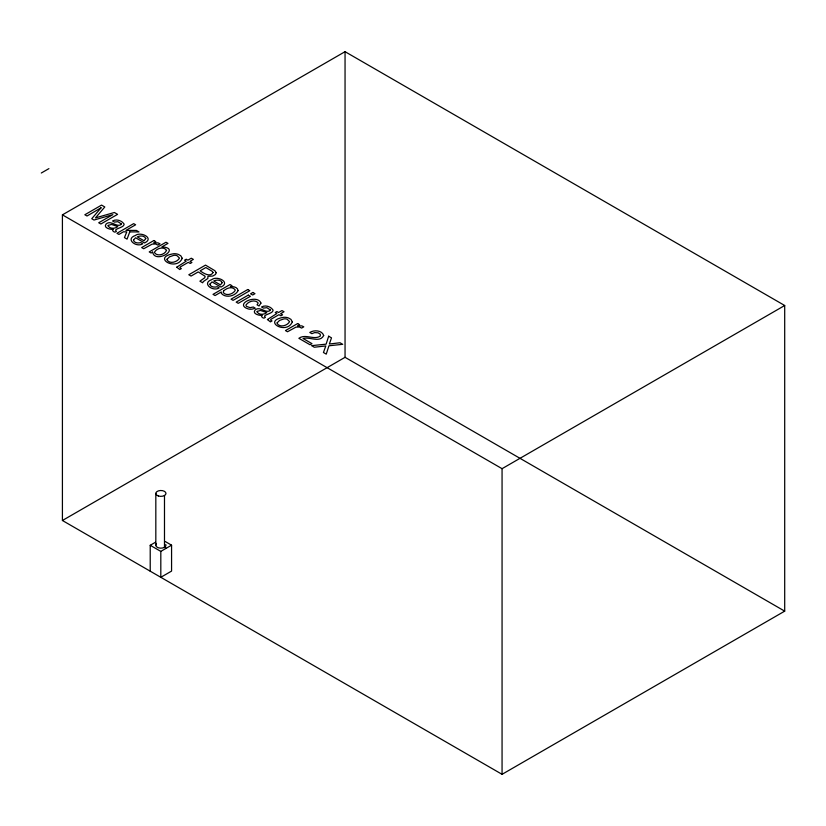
<?xml version="1.0" encoding="UTF-8"?>
<svg xmlns="http://www.w3.org/2000/svg" width="826" height="826" viewBox="0 0 826 826"><rect width="100%" height="100%" fill="white"/><g stroke="black" fill="none" stroke-linecap="round" stroke-linejoin="round"><path stroke-width="1.24" d="M41.3 173.016L48.91 168.628M62.415 214.853L345.051 51.677L784.7 305.506L784.7 611.147L502.063 774.323L62.415 520.494L62.415 214.853L502.063 468.683L784.7 305.506M62.415 520.494L345.051 357.317L784.7 611.147M150.218 571.189L150.218 545.284L155.598 542.176M160.812 551.396L171.571 545.181L171.571 571.086L160.812 577.302L160.812 551.396L150.218 545.284M165.221 541.515L171.571 545.181M166.191 548.288L164.488 547.308L164.488 495.507M502.063 468.683L502.063 774.323M345.051 51.677L345.051 357.317M155.825 493.432L155.825 545.232M165.799 544.479A5.08 2.932 0 0 1 160.234 548.134A5.08 2.932 0 0 1 156.496 543.766M260.944 303.101L259.044 305.981L257.062 304.835L258.094 303.276L257.815 302.461C254.387 299.342 248.554 301.438 246.127 304.804A3.552 2.055 0 0 0 246.623 306.446L250.113 307.654L253.283 307.014L255.265 308.17L252.57 309.027A5.916 3.418 0 0 1 248.802 309.089C232.932 304.495 257.278 293.426 260.944 303.101M176.764 267.19L179.727 269.524L181.338 268.595L179.913 267.665L180.336 266.922L188.287 262.338L190.238 263.463L191.911 262.492L189.97 261.367L193.367 259.405L191.291 258.208L187.894 260.169L186.242 259.219L184.57 260.19L186.222 261.14L176.764 267.19M267.428 319.538L270.391 321.872L272.012 320.942L270.587 320.013L271.011 319.27L278.961 314.685L280.912 315.811L282.585 314.84L280.634 313.715L284.041 311.753L281.965 310.555L278.558 312.517L276.916 311.567L275.244 312.538L276.886 313.488L267.428 319.538M133.502 240.005C133.874 243.05 138.355 243.391 140.74 242.607L142.753 243.773C136.527 247.965 124.788 239.065 135.33 235.513C140.626 231.156 154.772 238.229 144.54 242.937L135.609 237.774L133.502 240.005M209.928 284.123C210.3 287.18 214.77 287.51 217.166 286.725L219.179 287.892C212.953 292.084 201.214 283.184 211.755 279.642C217.052 275.285 231.187 282.358 220.965 287.056L212.024 281.903L209.928 284.123M121.185 223.867L121.133 224.538C116.642 227.811 110.787 219.489 105.996 224.125C103.085 227.966 110.57 229.752 113.317 229.318L112.543 230.175L113.327 231.497L114.938 232.189L116.456 231.321C112.408 228.885 123.807 227.924 124.096 224.486L123.972 223.877C121.577 220.439 116.332 218.797 112.563 220.976L114.473 222.08L117.942 221.688L121.185 223.867M270.154 309.864L270.102 310.545C265.6 313.808 259.756 305.486 254.955 310.132C252.054 313.973 259.54 315.759 262.276 315.325L261.501 316.182L262.286 317.504L263.907 318.196L265.425 317.318C261.367 314.882 272.766 313.932 273.055 310.483L272.941 309.884C270.546 306.436 265.301 304.804 261.532 306.983L263.442 308.088L266.901 307.695L270.154 309.864M167.079 259.209L167.007 259.818C169.588 264.423 177.518 262.11 179.469 258.063L176.981 255.637A3.944 2.272 0 0 0 173.78 255.337L169.475 256.845L167.079 259.209M277.185 322.78L277.113 323.389C279.694 327.984 287.624 325.671 289.575 321.634L287.087 319.197A3.944 2.272 0 0 0 283.886 318.908L279.58 320.416L277.185 322.78M216.226 272.694L215.431 274.511L212.726 276.06L207.894 276.307L207.863 278.476L203.351 281.552L202.68 282.781L199.902 281.181L204.776 277.743L205.106 276.266L198.23 271.93L191.054 276.07L188.793 274.769L205.509 265.115L214.853 270.67L216.226 272.694M166.532 250.402C164.963 254.48 157.529 256.855 154.607 252.808L154.576 252.054C156.61 248.254 164.075 246.076 166.532 250.402M152.665 252.106C154.896 264.475 182.04 248.141 161.917 246.881L167.977 243.381L165.985 242.235L149.217 251.92L151.106 253.004L152.665 252.106M182.205 258.29C176.578 271.96 151.158 257.196 173.78 253.727A7.114 4.109 0 0 1 178.426 254.439L180.822 255.802L182.205 258.29M292.311 321.861C286.684 335.521 261.264 320.767 283.886 317.287A7.114 4.109 0 0 1 288.532 318L290.928 319.363L292.311 321.861M108.227 225.415L108.103 226.045C110.188 229.06 115.124 228.833 117.798 226.613L111.5 224.424L108.227 225.415M257.185 311.423L257.072 312.052C259.157 315.067 264.083 314.83 266.767 312.62L260.469 310.431L257.185 311.423M145.768 238.559L144.065 240.779L137.292 236.866C139.852 235.555 144.55 235.338 145.768 238.559M222.184 282.678L220.48 284.898L213.717 280.995C216.278 279.673 220.976 279.467 222.184 282.678M213.046 272.559C210.289 277.722 203.237 273.045 200.119 270.845L205.829 267.541L212.313 271.393L213.046 272.559M323.678 335.501C319.807 343.286 309.451 336.409 303.09 338.515L311.98 343.657L310.049 344.772L298.867 338.309C305.486 333.456 313.942 340.405 320.302 336.079L320.281 334.21L318.134 332.847L314.706 332.589L311.856 333.673L309.781 332.475C313.942 329.75 322.026 330.173 323.678 335.501M238.064 290.628C235.441 296.224 225.488 298.485 221.337 293.333L221.296 291.95L215.07 295.543L213.015 294.366L230.01 284.557L232.003 285.703L230.382 286.632C233.231 286.374 237.816 287.107 238.064 290.628M328.665 336.213L326.125 344.163L311.578 345.65L314.303 347.23L325.805 345.939L323.441 352.506L326.249 354.127L328.944 345.784L342.697 344.318L340.002 342.759L329.368 344.008L331.494 337.855L328.665 336.213M129.754 231.879L127.059 239.127L124.447 237.609L126.791 231.869L123.497 231.786L118.923 234.429L116.951 233.293L133.667 223.639L135.64 224.775L125.934 230.382L136.373 230.423L138.985 231.941L129.754 231.879M223.536 291.051L223.247 292.518C226.241 296.379 232.973 294.17 235.162 290.504L235.152 289.771C232.323 285.91 226.272 288.14 223.536 291.051M101.051 207.822L91.748 218.735L93.988 220.036L112.863 214.646L98.717 222.762L100.865 224.001L117.581 214.347L114.37 212.499L95.475 217.899L104.799 206.975L101.557 205.096L84.841 214.75L87.009 215.999L101.051 207.822M153.863 240.521L141.669 247.563L143.724 248.74L152.16 244.114L155.608 244L157.838 245.074L160.007 243.825L158.034 242.875L153.698 242.865L155.804 241.646L153.863 240.521M247.769 289.513L231.053 299.167L233.108 300.344L249.824 290.7L247.769 289.513M248.306 295.119L236.174 302.12L238.26 303.328L250.392 296.317L248.306 295.119M252.89 292.466L250.567 293.808L252.653 295.016L254.976 293.674L252.89 292.466M297.649 323.534L285.455 330.576L287.51 331.753L295.945 327.127L299.394 327.013L301.624 328.087L303.792 326.838L301.82 325.888L297.484 325.878L299.59 324.659L297.649 323.534M158.355 495.972A5.08 2.932 0 0 0 165.974 493.432A5.08 2.932 0 0 0 158.355 490.892A5.08 2.932 0 0 0 158.355 495.972"/></g></svg>
